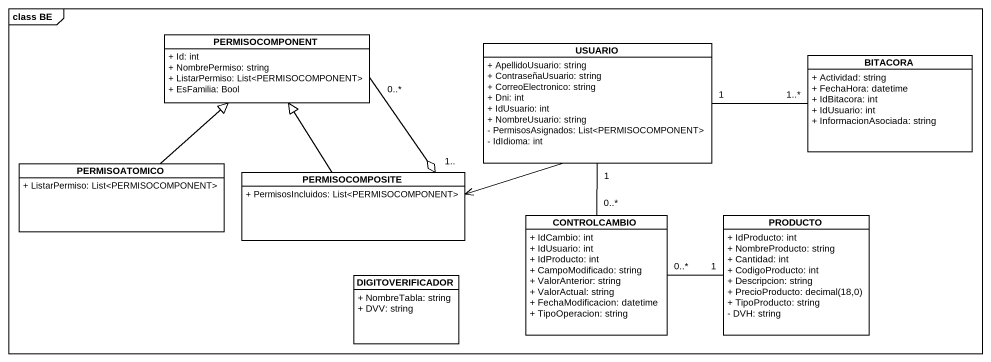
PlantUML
@startuml
mainframe class BE
hide circle
hide empty members
skinparam classAttributeIconSize 0
class PERMISOCOMPONENT {
  + Id: int
  + NombrePermiso: string
  + ListarPermiso: List<PERMISOCOMPONENT>
  + EsFamilia: Bool
}
class USUARIO {
  + ApellidoUsuario: string
  + ContraseñaUsuario: string
  + CorreoElectronico: string
  + Dni: int
  + IdUsuario: int
  + NombreUsuario: string
  - PermisosAsignados: List<PERMISOCOMPONENT>
  - IdIdioma: int
}
class BITACORA {
  + Actividad: string
  + FechaHora: datetime
  + IdBitacora: int
  + IdUsuario: int
  + InformacionAsociada: string
}
class PERMISOATOMICO {
  + ListarPermiso: List<PERMISOCOMPONENT>
}
class PERMISOCOMPOSITE {
  + PermisosIncluidos: List<PERMISOCOMPONENT>
}
class CONTROLCAMBIO {
  + IdCambio: int
  + IdUsuario: int
  + IdProducto: int
  + CampoModificado: string
  + ValorAnterior: string
  + ValorActual: string
  + FechaModificacion: datetime
  + TipoOperacion: string
}
class PRODUCTO {
  + IdProducto: int
  + NombreProducto: string
  + Cantidad: int
  + CodigoProducto: int
  + Descripcion: string
  {field} + PrecioProducto: decimal(18,0)
  + TipoProducto: string
  - DVH: string
}
class DIGITOVERIFICADOR {
  + NombreTabla: string
  + DVV: string
}
PERMISOCOMPONENT "0..*" --o "1.." PERMISOCOMPOSITE
USUARIO -left-> PERMISOCOMPOSITE
USUARIO "1" -- "0..*" CONTROLCAMBIO
BITACORA "1..*" -left- "1" USUARIO
PERMISOATOMICO -up-|> PERMISOCOMPONENT
PERMISOCOMPOSITE -up-|> PERMISOCOMPONENT
CONTROLCAMBIO "0..*" -right- "1" PRODUCTO
@enduml
